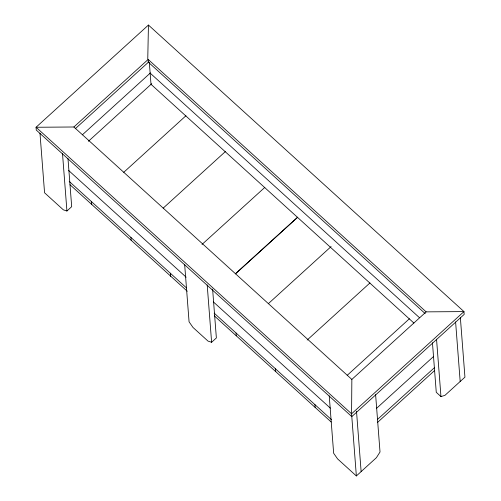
<?xml version="1.0" encoding="UTF-8"?>
<svg xmlns="http://www.w3.org/2000/svg" width="501" height="501" viewBox="0 0 501 501"><rect width="100%" height="100%" fill="white"/><g stroke="black" fill="none" stroke-linecap="round" stroke-linejoin="round"><path stroke-width="0.75" d="M75.256 128.744L148.39 62.23L148.177 59.431L73.885 126.991L36.059 127.26L351.583 413.807L463.97 311.597L148.44 25.05L36.059 127.26L36.272 130.06L351.796 416.607L464.183 314.396L463.97 311.597L426.138 311.866L351.852 379.426L351.583 413.807L356.361 475.95L361.127 471.616L356.505 411.202M148.44 25.05L147.764 59.055L426.138 311.866M82.383 134.8L150.338 73.002M88.426 141.282L151.772 83.673M39.98 133.197L44.564 192.785L63.345 209.838L66.927 211.015L71.687 206.681L67.992 158.635M123.747 172.313L185.946 115.75M163.188 208.134L225.387 151.565M202.009 244.438L264.822 187.387M235.457 273.759L297.65 217.196M235.451 273.834L297.644 217.271M184.656 264.472L189.071 321.811L192.998 327.46L208.021 341.106L211.61 342.277L216.369 337.95L212.612 289.127M268.317 303.687L331.086 246.598M307.182 340.029L369.951 282.94M347.199 375.324L409.392 318.761M376.608 408.29L433.622 356.436M377.422 419.519L434.48 367.634M377.641 422.318L434.655 370.471M361.146 471.566L376.389 457.707L380.021 452.002L375.612 394.656M432.451 342.722L436.265 392.314L440.961 396.579L444.944 395.352L464.941 377.165L460.356 317.578M147.977 61.855L425.199 313.613M150.137 73.102L419.387 317.628M413.882 323.032L151.001 84.3L149.311 62.331M73.885 126.991L351.852 379.426M68.631 170.465L186.172 277.21M213.388 301.928L330.353 408.152M69.207 181.4L186.485 287.906M214.159 313.112L331.524 419.706M69.996 184.712L187.274 291.225M214.372 315.912L331.167 421.986M356.361 475.95L337.58 458.891L333.653 453.242L329.238 395.903M455.597 321.911L460.181 381.493M436.546 339.24L440.961 396.579M314.947 404.651L315.167 407.451M275.506 368.836L275.725 371.629M236.065 333.015L236.284 335.814M207.195 284.937L211.61 342.277M170.378 273.277L170.597 276.076M170.34 273.239L170.553 276.038M130.943 237.461L131.156 240.261M91.501 201.64L91.714 204.439M62.512 153.669L66.927 211.015"/></g></svg>
